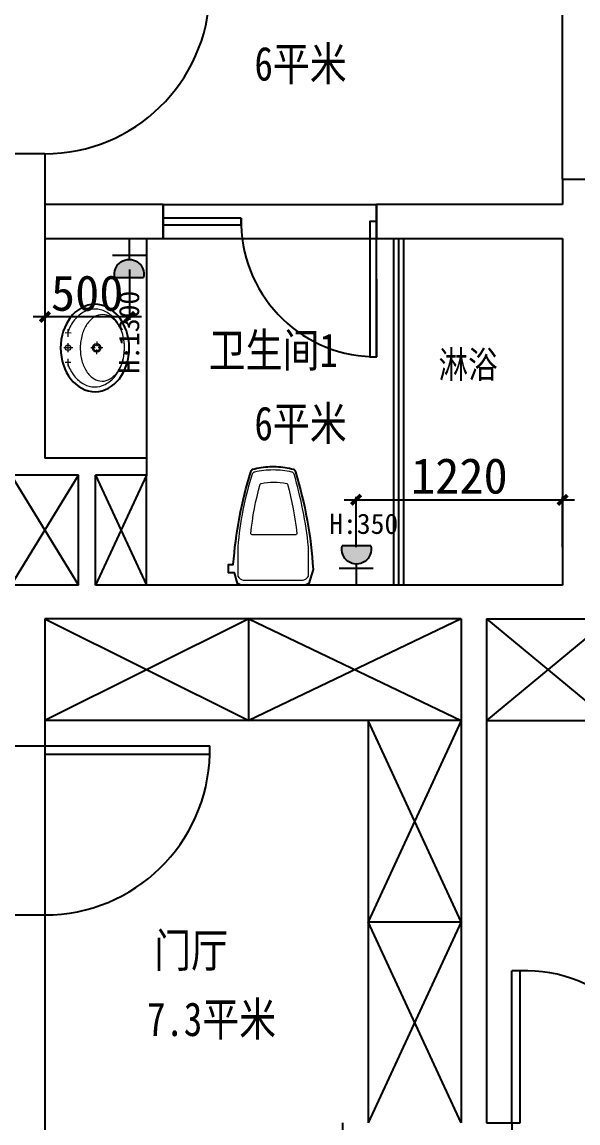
# Model space of a CAD drawing. Header units: millimetres. Extents: x 561810 to 956823, y -438984 to -391712.
# Drawn here: x 893309 to 896595, y -409733 to -403224 of the extents above; entities that cross this region are included whole.
import ezdxf

# ---------------------------------------------------------------- set-up
doc = ezdxf.new("R2010")
doc.units = ezdxf.units.MM
doc.header["$LTSCALE"] = 10
doc.header["$MEASUREMENT"] = 0
doc.linetypes.add('DASHED2', pattern=[9.525, 6.35, -3.175])
doc.linetypes.add('HIDDEN2', pattern=[4.7625, 3.175, -1.5875])
doc.layers.get('0').update_dxf_attribs({"linetype": 'CONTINUOUS'})
doc.layers.get('DEFPOINTS').update_dxf_attribs({"color": 1, "linetype": 'CONTINUOUS'})
for name, color, linetype in [('6-P插座', 4, 'CONTINUOUS'), ('6-P插座图例', 4, 'CONTINUOUS'), ('WALL', 7, 'CONTINUOUS'), ('WINDOW', 4, 'CONTINUOUS'), ('吊顶字', 250, 'CONTINUOUS'), ('填充', 8, 'CONTINUOUS'), ('墙', 7, 'CONTINUOUS')]:
    doc.layers.add(name, color=color, linetype=linetype)
doc.layers.add('家居内线', color=251, linetype='CONTINUOUS', lineweight=13)
doc.layers.add('细线', color=250, linetype='CONTINUOUS', lineweight=5)
doc.styles.add('12', font='', dxfattribs={"width": 0.8})
doc.styles.add('宋体', font='')
doc.styles.add('施洛华标注样式', font='')
doc.styles.get('12').set_extended_font_data('SimSun')
doc.styles.get('宋体').set_extended_font_data('SimSun')
doc.styles.get('施洛华标注样式').set_extended_font_data('SimSun')
doc.dimstyles.new('外标尺寸', dxfattribs={"dimscale": 70, "dimtxt": 3, "dimasz": 0.8, "dimexe": 0.25, "dimexo": 1, "dimgap": 0.5, "dimtad": 1, "dimdec": 0, "dimtxsty": '施洛华标注样式', "dimblk": 'ARCHTICK', "dimcen": 1.5, "dimdle": 1, "dimclrd": 250, "dimclre": 250, "dimclrt": 62, "dimadec": 0, "dimazin": 0, "dimtfac": 1, "dimtdec": 0, "dimtix": 1, "dimtmove": 1, "dimatfit": 3, "dimldrblk": 'ARCHTICK', "dimfxl": 0, "dimarcsym": 0})

# ---------------------------------------------------------------- blocks, each defined once
blk = doc.blocks.new('4')
at = {"layer": '6-P插座图例'}
h = blk.add_hatch(color=4, dxfattribs=at)
edge = h.paths.add_edge_path()
edge.add_ellipse((223569, -308613.5), major_axis=(0, 79.4), ratio=1, start_angle=-12.74473, end_angle=192.74464)
edge.add_line((223586.5, -308691), (223586.5, -308536.1))
at = {"layer": '6-P插座图例', "color": 4}
for p, q in [((223466.2, -308524.5), (223466.2, -308706.9)), ((223586.5, -308536.1), (223586.5, -308691)), ((223376.4, -308613.5), (223489.5, -308613.5))]:
    blk.add_line(p, q, dxfattribs=at)
blk.add_ellipse((223569, -308613.5), major_axis=(0, 79.4), ratio=1, start_param=-0.222437, end_param=3.364029, dxfattribs=at)
blk = doc.blocks.new('_ARCHTICK')
at = {"color": 0, "linetype": 'ByBlock', "const_width": 0.4}
blk.add_lwpolyline([(-0.5, -0.5), (0.5, 0.5)], dxfattribs=at)
blk = doc.blocks.new('*D43')
at = {"color": 250, "lineweight": -2}
for p, q in [((893444.3, -404687.8), (893444.3, -404985.3)), ((893944.7, -404687.8), (893944.7, -404985.3)), ((894014.7, -404967.8), (893374.3, -404967.8))]:
    blk.add_line(p, q, dxfattribs=at)
at = {"layer": 'DEFPOINTS', "color": 0}
for p in [(893444.3, -404601.5), (893944.7, -404601.5), (893444.3, -404967.8)]:
    blk.add_point(p, dxfattribs=at)
at = {"color": 250, "lineweight": -2, "xscale": 56, "yscale": 56, "zscale": 56, "rotation": 180}
blk.add_blockref('_ARCHTICK', (893444.3, -404967.8), dxfattribs=at)
at = {"color": 250, "lineweight": -2, "xscale": 56, "yscale": 56, "zscale": 56}
blk.add_blockref('_ARCHTICK', (893944.7, -404967.8), dxfattribs=at)
at = {"color": 62, "insert": (893694.5, -404827.8), "char_height": 210, "attachment_point": 5, "style": '施洛华标注样式'}
blk.add_mtext('500', dxfattribs=at)
blk = doc.blocks.new('*D44')
at = {"color": 250, "lineweight": -2}
for p, q in [((895214.3, -406048.6), (896574.3, -406048.6)), ((895284.3, -406328.6), (895284.3, -406031.1)), ((896504.3, -406328.6), (896504.3, -406031.1))]:
    blk.add_line(p, q, dxfattribs=at)
at = {"layer": 'DEFPOINTS', "color": 0}
for p in [(896504.3, -406048.6), (895284.3, -406490.5), (896504.3, -406490.5)]:
    blk.add_point(p, dxfattribs=at)
at = {"color": 250, "lineweight": -2, "xscale": 56, "yscale": 56, "zscale": 56, "rotation": 180}
blk.add_blockref('_ARCHTICK', (895284.3, -406048.6), dxfattribs=at)
at = {"color": 250, "lineweight": -2, "xscale": 56, "yscale": 56, "zscale": 56}
blk.add_blockref('_ARCHTICK', (896504.3, -406048.6), dxfattribs=at)
at = {"color": 62, "insert": (895894.3, -405908.6), "char_height": 210, "attachment_point": 5, "style": '施洛华标注样式'}
blk.add_mtext('1220', dxfattribs=at)

msp = doc.modelspace()

# ---------------------------------------------------------------- linework, layer by layer
at = {"color": 250}
for p, q in [((893444.3, -407502.8), (893444.3, -407552.8)), ((893444.3, -407502.8), (894419.3, -407502.8)), ((894419.3, -407552.8), (894419.3, -407502.8)), ((893444.3, -407552.8), (894419.3, -407552.8))]:
    msp.add_line(p, q, dxfattribs=at)
msp.add_line((896204.3, -409732.8), (896254.3, -409732.8))
for centre in [(893444.3, -403027.8), (893444.3, -407527.8)]:
    msp.add_arc(centre, 975, 270, 358.53072, dxfattribs=at)
at = {"layer": 'WALL'}
for p, q in [((893444.3, -404002.8), (893244.3, -404002.8)), ((893444.3, -404002.8), (893444.3, -405802.8)), ((896504.3, -404152.8), (896504.3, -404302.8)), ((896504.3, -404152.8), (896704.3, -404152.8)), ((894144.3, -404302.8), (893444.3, -404302.8)), ((894144.3, -404502.8), (894144.3, -404302.8)), ((894144.3, -404302.8), (894144.3, -404502.8)), ((896504.3, -404302.8), (895404.5, -404302.8)), ((895404.5, -404302.8), (895404.5, -404502.8)), ((895404.5, -404502.8), (895404.5, -404302.8)), ((893444.3, -404502.8), (894144.3, -404502.8)), ((895404.5, -404502.8), (896504.3, -404502.8)), ((896504.3, -404502.8), (896504.3, -406552.8)), ((894044.1, -405802.8), (893444.3, -405802.8)), ((894044.1, -405802.8), (894044.1, -405902.8)), ((893644.1, -405902.8), (893244.3, -405902.8)), ((893644.1, -406552.8), (893644.1, -405902.8)), ((893744.1, -406552.8), (893744.1, -405902.8)), ((894044.1, -405902.8), (893744.1, -405902.8)), ((893644.1, -406552.8), (893244.3, -406552.8)), ((896504.3, -406552.8), (893744.1, -406552.8)), ((893444.3, -406752.8), (893444.3, -407502.8)), ((895904.3, -406752.8), (893444.3, -406752.8)), ((895904.3, -406752.8), (895904.3, -409732.8)), ((896054.3, -406752.8), (897804.8, -406752.8)), ((896054.3, -406752.8), (896054.3, -409732.8)), ((893244.3, -407502.8), (893444.3, -407502.8)), ((893244.3, -408502.8), (893444.3, -408502.8)), ((893444.3, -408502.8), (893444.3, -410901.8)), ((895204.3, -409732.8), (895204.3, -409932.8)), ((896054.3, -409732.8), (896204.3, -409732.8)), ((896204.3, -409732.8), (896204.3, -409932.8))]:
    msp.add_line(p, q, dxfattribs=at)
at = {"layer": 'WINDOW', "color": 250}
for p, q in [((895534.3, -404502.8), (895534.3, -406552.8)), ((896254.3, -408832.8), (896204.3, -408832.8)), ((896204.3, -409732.8), (896204.3, -408832.8)), ((896254.3, -409732.8), (896254.3, -408832.8))]:
    msp.add_line(p, q, dxfattribs=at)
msp.add_lwpolyline([(894604.3, -404382.8), (894144.3, -404382.8), (894144.3, -404422.8), (894604.3, -404422.8)], close=True, dxfattribs=at)
msp.add_lwpolyline([(895404.5, -404744.3), (895404.5, -405202.8), (895404.5, -404402.8), (895364.5, -404402.8), (895364.5, -405202.8), (895404.5, -405202.8)], dxfattribs=at)
for centre, radius, start, end in [((895404.5, -404402.8), 800.4, 178.56823, 268.11622), ((896287, -409653.6), 821.1, 354.46549, 92.28174)]:
    msp.add_arc(centre, radius, start, end, dxfattribs=at)
at = {"layer": '填充', "color": 250, "ltscale": 0.01}
for p, q in [((894044.1, -404502.8), (894044.1, -405802.8)), ((894044.1, -406552.8), (894044.1, -405902.8)), ((895904.3, -407352.8), (893444.3, -407352.8)), ((895354.3, -407352.8), (895354.3, -409732.8)), ((896054.3, -407352.8), (897804.8, -407352.8))]:
    msp.add_line(p, q, dxfattribs=at)
msp.add_lwpolyline([(895003.7, -406542.7), (894985.1, -406552.8), (894793.6, -406552.8), (894602, -406552.8), (894583.4, -406542.7), (894564.4, -406481.2), (894530.6, -406481.2), (894530.6, -406431.7), (894558.3, -406431.7, -0.057211), (894662.1, -405882.6, -0.172572), (894672.1, -405868.3, -0.053902), (894775, -405852.6), (894793.6, -405852.6), (894812.1, -405852.6, -0.053902), (894915.1, -405868.3, -0.172572), (894925.1, -405882.6, -0.059878), (895029.4, -406459.8)], format="xyb", close=True, dxfattribs=at)
at = {"layer": '填充', "color": 250, "ltscale": 0.01, "extrusion": (0, 0, -1)}
msp.add_ellipse((893740.3, -405151.1), major_axis=(-1.4, 258.2), ratio=0.784654, start_param=3.141593, end_param=9.424778, dxfattribs=at)
at = {"layer": '墙', "color": 250}
for p, q in [((896504.3, -404152.8), (896504.3, -402952.8)), ((894144.3, -404302.8), (895404.5, -404302.8)), ((894144.3, -404502.8), (895404.5, -404502.8)), ((895504.3, -404502.8), (895504.3, -406552.8)), ((895564.3, -404502.8), (895564.3, -406552.8)), ((893244.3, -406552.8), (893644.1, -405902.8)), ((893244.3, -405902.8), (893644.1, -406552.8)), ((894044.1, -405902.8), (893744.1, -406552.8)), ((893744.1, -405902.8), (894044.1, -406552.8)), ((894649.3, -406752.8), (893444.3, -407352.8)), ((893444.3, -406752.8), (894649.3, -407352.8)), ((894649.3, -407352.8), (894649.3, -406752.8)), ((894649.3, -406752.8), (895904.3, -407352.8)), ((895904.3, -406752.8), (894649.3, -407352.8)), ((896779.6, -406752.8), (896054.3, -407352.8)), ((896054.3, -406752.8), (896779.6, -407352.8)), ((895904.3, -408542.8), (895354.3, -407352.8)), ((895904.3, -407352.8), (895354.3, -408542.8)), ((893444.3, -407502.8), (893444.3, -408502.8)), ((895354.3, -408542.8), (895904.3, -408542.8)), ((895904.3, -408542.8), (895354.3, -409732.8)), ((895904.3, -409732.8), (895354.3, -408542.8))]:
    msp.add_line(p, q, dxfattribs=at)
at = {"layer": '家居内线', "color": 250}
for p, q in [((893581.4, -405084.9), (893581.8, -405040.6)), ((893600.2, -405062.7), (893565.2, -405062.4)), ((893608.8, -405150.2), (893556.3, -405149.8)), ((893581, -405121.7), (893580.6, -405175.4)), ((893740.8, -405150.6), (893715.5, -405150.3)), ((893750.9, -405113.1), (893750.6, -405140.9)), ((893750.9, -405187.8), (893750.6, -405160)), ((893787.8, -405151), (893760.3, -405150.7)), ((893580.2, -405215), (893579.8, -405259.3)), ((893598.7, -405237.6), (893563.7, -405237.3))]:
    msp.add_line(p, q, dxfattribs=at)
for centre, radius in [((893580.8, -405150), 15.9), ((893750.5, -405150.6), 25.6), ((893750.5, -405150.6), 17.7)]:
    msp.add_circle(centre, radius, dxfattribs=at)
for centre, radius, start, end in [((893765.6, -405100.7), 185.9, 117.32283, 141.37412), ((893741.1, -405053.3), 132.6, 89.49239, 117.32283), ((893816.9, -405094.3), 149.7, 121.43337, 145.89224), ((893785.1, -405042.3), 88.7, 89.49239, 121.43337), ((893741.1, -405053.3), 132.6, 61.66196, 89.49239), ((893785.1, -405042.3), 88.7, 57.55142, 89.49239), ((893715.8, -405100.2), 185.9, 37.61067, 61.66196), ((893752.4, -405093.8), 149.7, 33.09255, 57.55142), ((893804.4, -405131.7), 235.6, 141.37412, 161.48832), ((893867.7, -405128.8), 211.1, 145.89224, 164.10525), ((893676.5, -405130.5), 235.6, 17.49647, 37.61067), ((893700.9, -405127.3), 211.1, 14.87953, 33.09255), ((893948.5, -405151.8), 295, 164.10525, 179.49239), ((893614.8, -405150), 300.3, 359.49239, 17.49647), ((893619.8, -405148.9), 295, 359.49239, 14.87953), ((893948.5, -405151.8), 295, 179.49239, 194.87953), ((893614.8, -405150), 300.3, 341.48832, 359.49239), ((893619.8, -405148.9), 295, 344.10525, 359.49239), ((893867.4, -405173.3), 211.1, 194.87953, 213.09255), ((893700.5, -405171.8), 211.1, 325.89224, 344.10525), ((893804.1, -405171.7), 235.6, 197.49647, 217.61067), ((893815.9, -405206.9), 149.7, 213.09255, 237.55142), ((893751.4, -405206.3), 149.7, 301.43337, 325.89224), ((893676.1, -405170.5), 235.6, 321.37412, 341.48832), ((893764.7, -405202), 185.9, 217.61067, 241.66196), ((893739.4, -405248.9), 132.6, 241.66196, 269.49239), ((893783.2, -405258.3), 88.7, 237.55142, 269.49239), ((893739.4, -405248.9), 132.6, 269.49239, 297.32283), ((893783.2, -405258.3), 88.7, 269.49239, 301.43337), ((893714.9, -405201.5), 185.9, 297.32283, 321.37412)]:
    msp.add_arc(centre, radius, start, end, dxfattribs=at)
at = {"layer": '细线', "color": 250}
msp.add_lwpolyline([(894584.6, -406499.5, 0.209294), (894616.4, -406523.6), (894970.7, -406523.6, 0.209294), (895002.5, -406499.5), (895002.5, -406326.2, 0.04506), (894917.4, -405896.6, 0.266533), (894903.9, -405884.5, 0.055623), (894793.6, -405872.3, 0.055623), (894683.2, -405884.5, 0.264903), (894669.8, -405896.5, 0.056066), (894584.6, -406326.3), (894584.6, -406499.5)], format="xyb", dxfattribs=at)
msp.add_lwpolyline([(894722, -405952.1, -0.055659), (894797.9, -405943.8, -0.055659), (894873.8, -405952.1, -0.262781), (894878.5, -405956.3, -0.038851), (894933.3, -406248, -0.448495), (894927, -406255), (894668.7, -406255, -0.443207), (894662.4, -406248.1, -0.048402), (894717.2, -405956.3, -0.262781)], format="xyb", close=True, dxfattribs=at)

# ---------------------------------------------------------------- block references
at = {"layer": '6-P插座', "color": 250, "linetype": 'DASHED2', "ltscale": 100, "xscale": -1.099999999627471, "yscale": 1.100000000093132, "zscale": 1.1}
for p, rotation in [((554467.9, -158788.7), 90), ((1234761.2, -652266.8), 270)]:
    msp.add_blockref('4', p, dxfattribs=dict(at, rotation=rotation))

# ---------------------------------------------------------------- texts
at = {"layer": '吊顶字', "color": 4, "linetype": 'HIDDEN2', "lineweight": 13, "ltscale": 0.13, "insert": (894003.8, -405302.7), "char_height": 120, "width": 1161.29, "attachment_point": 7, "rotation": 90, "style": '宋体'}
msp.add_mtext('H:1300', dxfattribs=at)
at = {"layer": '吊顶字', "color": 4, "linetype": 'HIDDEN2', "lineweight": 13, "ltscale": 0.13, "insert": (895125, -406252.2), "char_height": 120, "width": 1161.29, "attachment_point": 7, "style": '宋体'}
msp.add_mtext('H:350', dxfattribs=at)
at = {"layer": '填充', "color": 250, "ltscale": 0.01, "style": '12', "width": 0.8}
for s, height, p in [('6平米', 200, (894683.1, -403570.1)), ('卫生间1', 200, (894412.8, -405264.3)), ('淋浴', 160, (895771.1, -405329)), ('6平米', 200, (894683.1, -405696.6)), ('门厅', 200, (894089.8, -408812.1)), ('7.3平米', 200, (894048.1, -409218.8))]:
    msp.add_text(s, height=height, dxfattribs=at).set_placement(p)

# ---------------------------------------------------------------- dimensions: what is measured, and where the dimension line sits
at = {"color": 1}
for base, p1, p2, picture, middle in [((893444.3, -404967.8), (893944.7, -404601.5), (893444.3, -404601.5), '*D43', (893694.5, -404827.8)), ((896504.3, -406048.6), (895284.3, -406490.5), (896504.3, -406490.5), '*D44', (895894.3, -405908.6))]:
    dim = msp.add_linear_dim(base=base, p1=p1, p2=p2, dimstyle='外标尺寸', dxfattribs=at)
    dim.commit()
    dim.dimension.update_dxf_attribs({"geometry": picture, "text_midpoint": middle})

doc.saveas('drawing.dxf')
